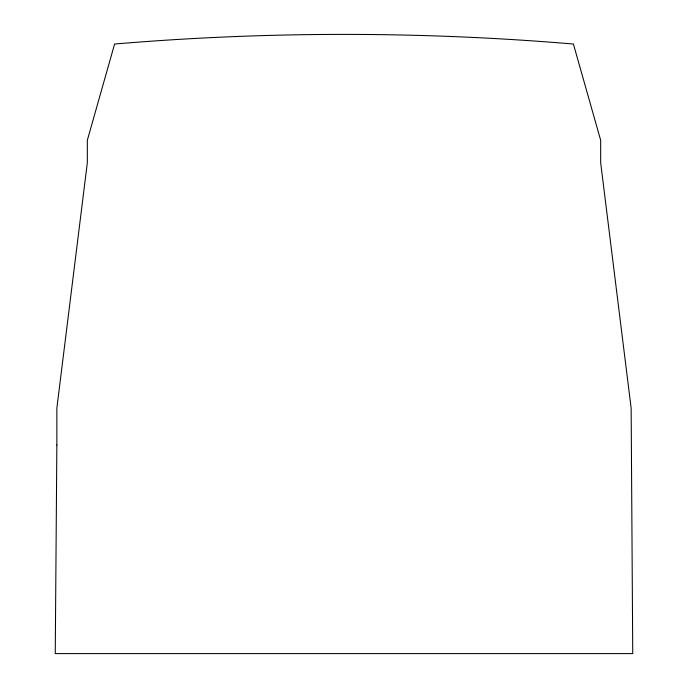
<?xml version="1.0" encoding="UTF-8"?>
<svg xmlns="http://www.w3.org/2000/svg" width="688" height="688" viewBox="0 0 688 688"><rect width="100%" height="100%" fill="white"/><g stroke="black" fill="none" stroke-linecap="round" stroke-linejoin="round"><path stroke-width="1.03" d="M56.855 445.059L55.255 653.6L632.745 653.6L631.145 408.165L600.667 162.729L600.667 140.275L573.396 44.023A2738.412 2738.412 0 0 0 114.604 44.023L87.333 140.275L87.333 162.729L56.855 408.165L56.855 445.059"/></g></svg>
